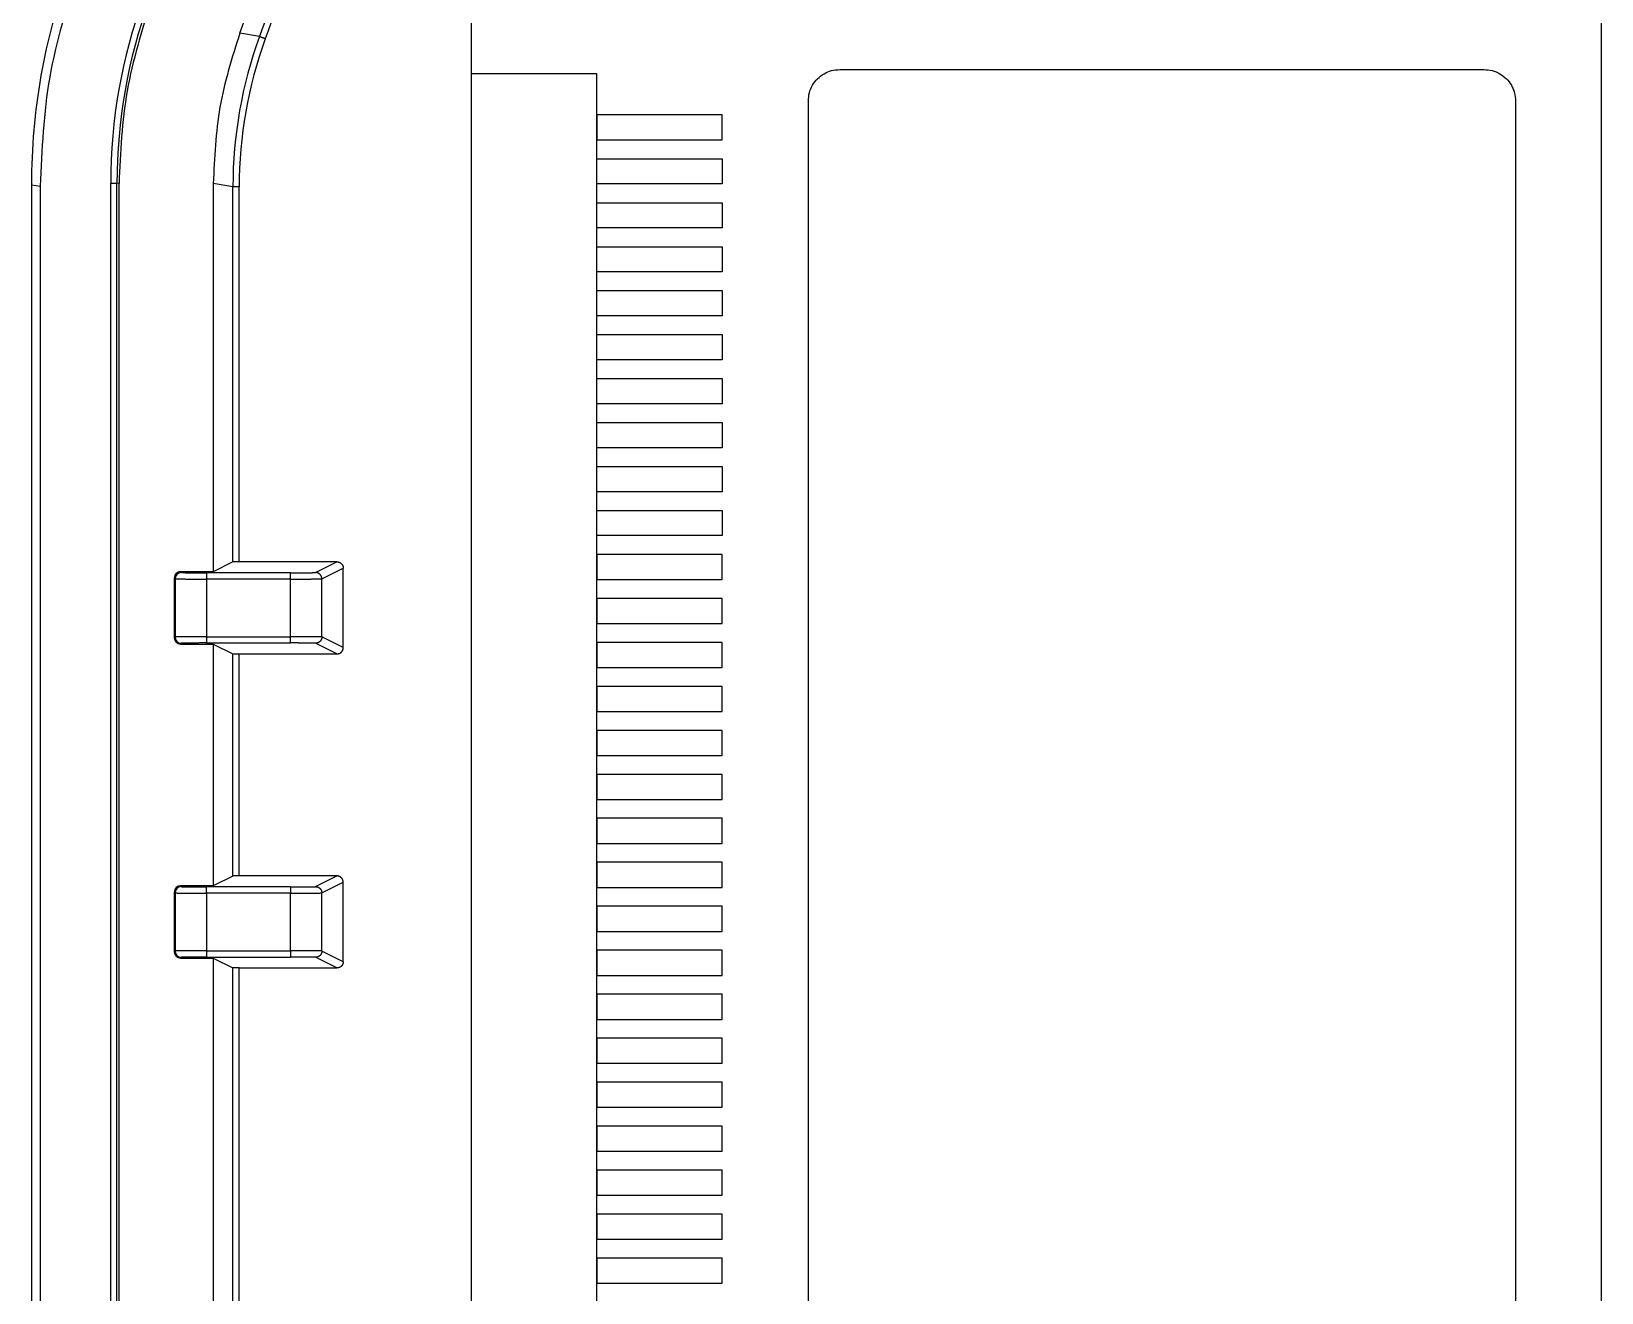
# Model space of a CAD drawing. Header units: inches. Extents: x 125 to 991, y -92 to 487.
# Drawn here: x 687.6 to 712.6, y 97.67 to 117.75 of the extents above; entities that cross this region are included whole.
import ezdxf

# ---------------------------------------------------------------- set-up
doc = ezdxf.new("R2010")
doc.units = ezdxf.units.IN

msp = doc.modelspace()

# ---------------------------------------------------------------- linework, layer by layer
at = {"color": 7, "linetype": 'Continuous'}
for p, q in [((690.9182350224066, 117.7174715603723), (696.7925083631083, 133.8569049196541)), ((694.6004210690874, 124.605515136057), (694.6004210690874, 87.53126646499692)), ((712.6004210690874, 87.53126646499686), (712.6004210690874, 124.605515136057)), ((700.4703449166657, 117.1383908005268), (710.730497221509, 117.1383908005268)), ((699.9704210690873, 95.49831464810512), (699.9704210690873, 116.6384669529486)), ((711.2304210690875, 116.6384669529486), (711.2304210690875, 95.49831464810512)), ((687.6004210690874, 115.3053895476747), (687.6004210690874, 96.8313920530793)), ((687.7400615885128, 115.2807671567997), (687.7400615885128, 96.85601444425413)), ((688.9961476636493, 96.81304612151064), (688.9961476636493, 115.3237354795435)), ((690.4961476636493, 115.3236951963637), (690.4961476636493, 109.143853444712)), ((690.8086237891532, 109.3000796086509), (690.4961476636493, 109.143853444712)), ((692.4655109386506, 109.3009370649456), (690.9086085586689, 109.3009370649456)), ((689.8749584249019, 109.0438572524055), (689.8749584249019, 108.0929243486487)), ((690.4961476636493, 109.143853444712), (689.974954617209, 109.143853444712)), ((692.5655109392303, 107.9358331134629), (692.5655109392303, 109.2009484875914)), ((689.974954617209, 107.9929281563423), (690.4961476636493, 107.9929281563423)), ((690.4961476636493, 107.9929281563423), (690.8086237891532, 107.8367019924034)), ((690.4961476636493, 107.9929281563423), (690.4961476636493, 104.143853444712)), ((690.9086085586689, 107.8358445361087), (692.4655109386506, 107.8358445361087)), ((690.8086237891532, 104.3000796086509), (690.4961476636493, 104.143853444712)), ((692.4655109386506, 104.3009370649456), (690.9086085586689, 104.3009370649456)), ((689.8749584249019, 104.0438572524055), (689.8749584249019, 103.0929243486487)), ((690.4961476636493, 104.143853444712), (689.974954617209, 104.143853444712)), ((692.5655109392303, 102.9358331134629), (692.5655109392303, 104.2009484875914)), ((689.974954617209, 102.9929281563423), (690.4961476636493, 102.9929281563423)), ((690.4961476636493, 102.9929281563423), (690.4961476636493, 96.81308640469058)), ((690.4961476636493, 102.9929281563423), (690.8086237891532, 102.8367019924034)), ((690.9086085586689, 102.8358445361086), (692.4655109386506, 102.8358445361086))]:
    msp.add_line(p, q, dxfattribs=at)
at = {"color": 124, "linetype": 'Continuous'}
for p, q in [((691.230711147967, 117.6623735886087), (690.9182350224066, 117.7174715603723)), ((687.6004210690874, 115.3053895476747), (687.7400615885128, 115.2807671567997)), ((688.862968209479, 96.80719290840102), (688.8629678074815, 115.3295886689473)), ((688.9629525770672, 96.80719293211922), (688.9629525769972, 115.3295886689473)), ((688.9961476636493, 115.3237354795435), (688.9629525769972, 115.3295886689473)), ((690.8086237891587, 115.2685972246092), (690.4961476636493, 115.3236951963637)), ((690.8086237891532, 109.3000796086509), (690.8086237891587, 115.2685972246092)), ((690.9086085586689, 109.3009370649456), (690.9086085812562, 115.2685972296606)), ((692.1250001508927, 109.1306946057338), (692.4655109386506, 109.3009370649456)), ((689.888086804249, 109.0307288730463), (689.8749584249019, 109.0438572524055)), ((689.888086804249, 109.0307288730463), (689.888086804249, 108.1060527279956)), ((689.9880829533097, 109.1307250654911), (689.974954617209, 109.143853444712)), ((691.7250610155236, 109.1272647807558), (690.3880677586387, 109.1272647807289)), ((690.388067765781, 109.0272685883903), (690.388067765781, 108.1095130126637)), ((691.7250610091089, 109.027268588411), (690.388067765781, 109.0272685883903)), ((691.7250610091089, 108.1095130126435), (691.7250610091089, 109.027268588411)), ((692.2249848566864, 109.0306984132541), (692.5655109392303, 109.2009484875914)), ((692.2249848566864, 108.1060831878202), (692.2249848566864, 109.0306984132541)), ((689.888086804249, 108.1060527279956), (689.8749584249019, 108.0929243486487)), ((689.9880829533097, 108.0060565355631), (689.974954617209, 107.9929281563423)), ((690.388067765781, 108.1095130126637), (691.7250610091089, 108.1095130126435)), ((690.3880677586387, 108.0095168203254), (691.7250610155236, 108.0095168202984)), ((692.4655109386506, 107.8358445361087), (692.1250001508927, 108.0060869953205)), ((692.5655109392303, 107.9358331134629), (692.2249848566864, 108.1060831878202)), ((690.8086237891532, 104.3000796086509), (690.8086237891532, 107.8367019924034)), ((690.9086085586689, 104.3009370649456), (690.9086085586689, 107.8358445361087)), ((692.1250001508927, 104.1306946057338), (692.4655109386506, 104.3009370649456)), ((689.888086804249, 104.0307288730463), (689.8749584249019, 104.0438572524055)), ((689.888086804249, 104.0307288730463), (689.888086804249, 103.1060527279956)), ((689.9880829965552, 104.130725065365), (689.974954617209, 104.143853444712)), ((691.7250610155236, 104.1272647807559), (690.3880677586387, 104.1272647807289)), ((691.7250610091089, 104.027268588411), (690.388067765781, 104.0272685883902)), ((690.388067765781, 104.0272685883902), (690.388067765781, 103.1095130129833)), ((691.7250610091089, 103.1095130126436), (691.7250610091089, 104.027268588411)), ((692.2249848566864, 104.0306984132541), (692.5655109392303, 104.2009484875914)), ((692.2249848566864, 103.1060831878203), (692.2249848566864, 104.0306984132541)), ((689.888086804249, 103.1060527279956), (689.8749584249019, 103.0929243486487)), ((689.9880829533097, 103.0060565355631), (689.974954617209, 102.9929281563423)), ((690.388067765781, 103.1095130129833), (691.7250610091089, 103.1095130126436)), ((690.3880677586387, 103.0095168203254), (691.7250610155236, 103.0095168202984)), ((692.4655109386506, 102.8358445361086), (692.1250001508927, 103.0060869953205)), ((692.5655109392303, 102.9358331134629), (692.2249848566864, 103.1060831878203)), ((690.8086237892105, 96.86818437645422), (690.8086237891532, 102.8367019924034)), ((690.9086088150345, 96.86818439535273), (690.9086085586689, 102.8358445361086))]:
    msp.add_line(p, q, dxfattribs=at)
for points in [[(694.6004210690874, 95.06839080052694), (696.6004210690874, 95.06839080052694), (696.6004210690874, 117.0683908005269), (694.6004210690874, 117.0683908005269)], [(696.6004210690874, 116.0183908005269), (698.6004210690874, 116.0183908005269), (698.6004210690874, 116.4183908005269), (696.6004210690874, 116.4183908005269)], [(696.6004210690874, 115.7183908005269), (698.6004210690874, 115.7183908005269), (698.6004210690874, 115.3183908005269), (696.6004210690874, 115.3183908005269)], [(696.6004210690874, 115.0183908005269), (698.6004210690874, 115.0183908005269), (698.6004210690874, 114.6183908005269), (696.6004210690874, 114.6183908005269)], [(696.6004210690874, 114.3183908005269), (698.6004210690874, 114.3183908005269), (698.6004210690874, 113.9183908005269), (696.6004210690874, 113.9183908005269)], [(696.6004210690874, 113.6183908005269), (698.6004210690874, 113.6183908005269), (698.6004210690874, 113.2183908005269), (696.6004210690874, 113.2183908005269)], [(696.6004210690874, 112.9183908005269), (698.6004210690874, 112.9183908005269), (698.6004210690874, 112.5183908005269), (696.6004210690874, 112.5183908005269)], [(696.6004210690874, 112.2183908005269), (698.6004210690874, 112.2183908005269), (698.6004210690874, 111.8183908005269), (696.6004210690874, 111.8183908005269)], [(696.6004210690874, 111.5183908005269), (698.6004210690874, 111.5183908005269), (698.6004210690874, 111.1183908005269), (696.6004210690874, 111.1183908005269)], [(696.6004210690874, 110.8183908005269), (698.6004210690874, 110.8183908005269), (698.6004210690874, 110.4183908005269), (696.6004210690874, 110.4183908005269)], [(696.6004210690874, 110.1183908005269), (698.6004210690874, 110.1183908005269), (698.6004210690874, 109.7183908005269), (696.6004210690874, 109.7183908005269)], [(696.6004210690874, 109.0183908005269), (698.6004210690874, 109.0183908005269), (698.6004210690874, 109.4183908005269), (696.6004210690874, 109.4183908005269)], [(696.6004210690874, 108.3183908005269), (698.6004210690874, 108.3183908005269), (698.6004210690874, 108.7183908005269), (696.6004210690874, 108.7183908005269)], [(696.6004210690874, 107.6183908005269), (698.6004210690874, 107.6183908005269), (698.6004210690874, 108.0183908005269), (696.6004210690874, 108.0183908005269)], [(696.6004210690874, 106.9183908005269), (698.6004210690874, 106.9183908005269), (698.6004210690874, 107.3183908005269), (696.6004210690874, 107.3183908005269)], [(696.6004210690874, 106.2183908005269), (698.6004210690874, 106.2183908005269), (698.6004210690874, 106.6183908005269), (696.6004210690874, 106.6183908005269)], [(696.6004210690874, 105.5183908005269), (698.6004210690874, 105.5183908005269), (698.6004210690874, 105.9183908005269), (696.6004210690874, 105.9183908005269)], [(696.6004210690874, 104.8183908005269), (698.6004210690874, 104.8183908005269), (698.6004210690874, 105.2183908005269), (696.6004210690874, 105.2183908005269)], [(696.6004210690874, 104.1183908005269), (698.6004210690874, 104.1183908005269), (698.6004210690874, 104.5183908005269), (696.6004210690874, 104.5183908005269)], [(696.6004210690874, 103.4183908005269), (698.6004210690874, 103.4183908005269), (698.6004210690874, 103.8183908005269), (696.6004210690874, 103.8183908005269)], [(696.6004210690874, 102.7183908005269), (698.6004210690874, 102.7183908005269), (698.6004210690874, 103.1183908005269), (696.6004210690874, 103.1183908005269)], [(696.6004210690874, 102.0183908005269), (698.6004210690874, 102.0183908005269), (698.6004210690874, 102.4183908005269), (696.6004210690874, 102.4183908005269)], [(696.6004210690874, 101.3183908005269), (698.6004210690874, 101.3183908005269), (698.6004210690874, 101.7183908005269), (696.6004210690874, 101.7183908005269)], [(696.6004210690874, 100.6183908005269), (698.6004210690874, 100.6183908005269), (698.6004210690874, 101.0183908005269), (696.6004210690874, 101.0183908005269)], [(696.6004210690874, 99.91839080052694), (698.6004210690874, 99.91839080052694), (698.6004210690874, 100.3183908005269), (696.6004210690874, 100.3183908005269)], [(696.6004210690874, 99.21839080052693), (698.6004210690874, 99.21839080052693), (698.6004210690874, 99.61839080052694), (696.6004210690874, 99.61839080052694)], [(696.6004210690874, 98.51839080052693), (698.6004210690874, 98.51839080052693), (698.6004210690874, 98.91839080052694), (696.6004210690874, 98.91839080052694)], [(696.6004210690874, 97.81839080052693), (698.6004210690874, 97.81839080052693), (698.6004210690874, 98.21839080052693), (696.6004210690874, 98.21839080052693)]]:
    msp.add_lwpolyline(points, close=True)
at = {"color": 7, "linetype": 'Continuous'}
for centre, radius, start, end in [((697.5988980206514, 115.3053895479744), 9.998476951564095, 160.0000000000043, 180.0000000017164), ((689.974954617209, 109.0438572524056), 0.09999619230643475, 90.00000000002606, 180.0000000000407), ((689.974954617209, 108.0929243486488), 0.0999961923064383, 180.0000000000163, 269.9999999999479), ((689.974954617209, 104.0438572524056), 0.09999619230644896, 90.00000000005213, 180.0000000000407), ((689.974954617209, 103.0929243486488), 0.0999961923064312, 180.0000000000163, 269.9999999999739)]:
    msp.add_arc(centre, radius, start, end, dxfattribs=at)
at = {"color": 124, "linetype": 'Continuous'}
for centre, radius, start, end in [((697.461664346398, 115.3295875474068), 8.598696538916517, 160.0000074731727, 179.9999925268279), ((697.4616275340652, 115.3295940384145), 8.498674957069865, 159.9999638005038, 180.0000361995023), ((697.8075881106627, 115.2685918543486), 6.998964321506006, 160.0000439602234, 179.9999560373143), ((697.8075623620064, 115.2685955398858), 6.898953780750947, 160.0000000286841, 179.9999859664263), ((689.9880905905341, 109.0307212792097), 0.1000037865730587, 90.00437564153039, 179.9956492168432), ((689.988090590525, 108.1060603218353), 0.100003786563781, 180.0043507848911, 269.995624363863), ((689.9880905904695, 104.030721279145), 0.1000037865083838, 90.00435082722252, 179.99564917977), ((689.988090590525, 103.1060603218352), 0.1000037865637188, 180.0043507848586, 269.995624363837)]:
    msp.add_arc(centre, radius, start, end, dxfattribs=at)
for points in [[(697.0113065016633, 133.5444287941981), (695.5661576553923, 129.5739149712397), (694.1210088091159, 125.6034011482833), (692.6758599785428, 121.6328873684456), (691.230711147967, 117.6623735886087)], [(697.1052611174321, 133.5102318906443), (695.660112438329, 129.5397181168627), (694.2149637592204, 125.5692043430831), (692.7698150805711, 121.5986905203044), (691.3246664019109, 117.6281766975294)], [(691.3246664019109, 117.6281766975294), (691.313460279511, 117.6322555771566), (691.3019516210409, 117.6364445312435), (691.2904118752988, 117.6406447576637), (691.2819233622706, 117.6437343712885), (691.2737350236496, 117.6467147062683), (691.2659827553637, 117.649536302206), (691.25880245334, 117.6521496987046), (691.25354493288, 117.6540632503461), (691.2487850004447, 117.6557956848415), (691.2445509801248, 117.6573366950403), (691.2408711960109, 117.658675973792), (691.2377739721908, 117.6598032139458), (691.2352522431077, 117.6607209882506), (691.2333093796326, 117.6614280720842), (691.2319210982771, 117.6619333062317), (691.2310631155517, 117.6622455314782), (691.230711147967, 117.6623735886087)], [(688.8629678074815, 115.3295886689473), (688.8748931804987, 115.3295886645892), (688.8871404683052, 115.3295886632565), (688.8994208099405, 115.3295886635202), (688.9084540836668, 115.3295886640014), (688.9171679088379, 115.3295886645524), (688.9254176694797, 115.3295886651505), (688.9330587496208, 115.3295886657732), (688.9386536521527, 115.329588666274), (688.9437190304927, 115.3295886667613), (688.9482247438257, 115.3295886672234), (688.9521406513306, 115.329588667649), (688.9554366121922, 115.3295886680263), (688.9581201459935, 115.3295886683474), (688.9601876665686, 115.3295886686038), (688.961665016722, 115.3295886687917), (688.9625780392628, 115.3295886689074), (688.9629525769972, 115.3295886689473)], [(690.9086085812562, 115.2685972296606), (690.8966832317267, 115.2685972295744), (690.884435948796, 115.2685972293255), (690.8721556023613, 115.2685972289285), (690.8631223234881, 115.2685972285453), (690.8544084929292, 115.2685972281067), (690.8461587268105, 115.2685972276306), (690.8385176412578, 115.2685972271349), (690.8329227345532, 115.2685972267362), (690.8278573522696, 115.2685972263484), (690.8233516352896, 115.2685972259805), (690.8194357244977, 115.2685972256418), (690.8161397607776, 115.2685972253414), (690.8134562245771, 115.2685972250858), (690.8113887021102, 115.2685972248818), (690.8099113505825, 115.2685972247323), (690.8089983271968, 115.2685972246404), (690.8086237891587, 115.2685972246092)], [(689.888086804249, 109.0307288730463), (689.8882859971275, 109.0306551281669), (689.8887951787613, 109.0305696499336), (689.8897352982651, 109.0304732372527), (689.8912273047583, 109.0303666890301), (689.8933921473565, 109.0302508041722), (689.8963507751762, 109.0301263815848), (689.9002241373339, 109.0299942201741), (689.905133182948, 109.0298551188464), (689.9111988611342, 109.0297098765075), (689.9185421210098, 109.0295592920637), (689.9272839116913, 109.0294041644211), (689.9317819148803, 109.0293318682385), (689.9371665205529, 109.0292507244706), (689.9435024332827, 109.0291616845925), (689.9508543576433, 109.0290657000796), (689.9592869982082, 109.0289637224071), (689.9688650595501, 109.0288567030502), (689.9796532462426, 109.0287455934845), (689.9917162628601, 109.0286313451849), (690.0051188139753, 109.0285149096269), (690.0199256041608, 109.0283972382857), (690.036201337992, 109.0282792826366), (690.0545915522391, 109.0281583696399), (690.072922717761, 109.0280492462402), (690.0910305734626, 109.0279513350344), (690.1087508582507, 109.0278640586187), (690.1259193110329, 109.0277868395897), (690.1423716707143, 109.0277191005438), (690.1579436762033, 109.0276602640777), (690.172471066405, 109.0276097527876), (690.185789580227, 109.0275669892703), (690.1977349565761, 109.027531396122), (690.2344209275327, 109.0274374878395), (690.2719716581034, 109.0273639897108), (690.3102126841161, 109.0273111649502), (690.3489695413994, 109.027279276772), (690.388067765781, 109.0272685883903)], [(689.9880829533097, 109.1307250654911), (689.9896741543237, 109.1304427292991), (689.993480874263, 109.1301830281286), (689.9989320001716, 109.1299474511322), (690.0054564190925, 109.1297374874628), (690.0124830180696, 109.1295546262728), (690.0194406841476, 109.129400356715), (690.0327436506725, 109.1291524230326), (690.0481904605733, 109.1289149356321), (690.0656991811313, 109.1286889268957), (690.0851878796223, 109.1284754292059), (690.1065746233273, 109.128275474945), (690.1356762960734, 109.1280474044508), (690.1670746448547, 109.1278459054445), (690.200529700008, 109.1276722195793), (690.235801491872, 109.1275275885088), (690.2627365863448, 109.1274405475324), (690.2884251857988, 109.1273748157632), (690.312578633115, 109.1273275070785), (690.334908271175, 109.1272957353554), (690.3551254428614, 109.1272766144713), (690.3729414910551, 109.1272672583034), (690.3880677586387, 109.1272647807289)], [(690.3880677586387, 109.1272647807289), (690.3880677586615, 109.1270938261822), (690.3880677587279, 109.1266500436557), (690.3880677588379, 109.1259235984445), (690.3880677589889, 109.1249046558436), (690.388067759179, 109.1235833811479), (690.3880677594082, 109.1219499396525), (690.3880677596728, 109.1199944966522), (690.3880677599702, 109.1177261271679), (690.3880677602967, 109.1151324803147), (690.3880677606487, 109.1122245555055), (690.3880677610207, 109.109013352153), (690.3880677614081, 109.1055098696701), (690.3880677618065, 109.1017251074698), (690.3880677622103, 109.0976700649647), (690.3880677626796, 109.0926388619247), (690.3880677631398, 109.0873106643646), (690.3880677635846, 109.0817290773028), (690.3880677640057, 109.0759377057577), (690.3880677643958, 109.0699801547481), (690.3880677647469, 109.0639000292922), (690.3880677651862, 109.0546516040624), (690.3880677655109, 109.0453810576712), (690.3880677657119, 109.036212136865), (690.388067765781, 109.0272685883903)], [(691.7250610155236, 109.1272647807558), (691.8022900050184, 109.1273304598836), (691.876523594987, 109.127524710183), (691.9123714447007, 109.1276711591387), (691.9431092624748, 109.1278290334636), (691.9688021998466, 109.1279876924698), (691.9895154083545, 109.1281364954694), (692.0053140395369, 109.1282648017746), (692.0282358482875, 109.1284784095242), (692.0473994473398, 109.1286885687076), (692.06311446102, 109.1288895102749), (692.0756905136534, 109.1290754651768), (692.0854372295682, 109.1292406643637), (692.0926642330899, 109.1293793387861), (692.1011369846358, 109.1295663923768), (692.1095851823777, 109.12979393752), (692.117030596127, 109.1300594825628), (692.1224949956952, 109.1303605358518), (692.1250001508927, 109.1306946057338)], [(691.7250610091089, 109.027268588411), (691.7250610091708, 109.0362121370097), (691.7250610093508, 109.0453810579145), (691.7250610096428, 109.0546516043789), (691.7250610100375, 109.0639000296566), (691.7250610103531, 109.069980155131), (691.7250610107033, 109.0759377061489), (691.7250610110816, 109.0817290776927), (691.7250610114809, 109.0873106647448), (691.7250610118947, 109.0926388622879), (691.7250610123158, 109.0976700653041), (691.7250610126787, 109.1017251077848), (691.7250610130361, 109.1055098699579), (691.7250610133844, 109.1090133524115), (691.7250610137182, 109.1122245557334), (691.7250610140347, 109.1151324805118), (691.7250610143276, 109.1177261273345), (691.725061014595, 109.1199944967898), (691.7250610148333, 109.1219499397629), (691.7250610150388, 109.1235833812342), (691.7250610152098, 109.1249046559091), (691.7250610153453, 109.1259235984932), (691.7250610154435, 109.126650043692), (691.7250610155036, 109.1270938262111), (691.7250610155236, 109.1272647807558)], [(691.7250610091089, 109.027268588411), (691.739429036, 109.0272700160727), (691.7558531532079, 109.0272751893724), (691.7741666548402, 109.0272854444703), (691.7942028350074, 109.0273021175267), (691.8157949878189, 109.0273265447019), (691.8387764073843, 109.0273600621562), (691.8629803878132, 109.0274040060497), (691.888240223215, 109.0274597125428), (691.9143892076993, 109.0275285177959), (691.9295169155296, 109.027573755314), (691.9467016658457, 109.0276302685406), (691.9656286235934, 109.0276991730416), (691.9859829537165, 109.0277815843829), (692.0074498211609, 109.0278786181302), (692.0297143908713, 109.0279913898493), (692.0524618277934, 109.0281210151061), (692.0753772968721, 109.0282686094663), (692.0950198191797, 109.0284111123621), (692.112517128937, 109.0285529372727), (692.1279839010879, 109.0286923748938), (692.1415348105731, 109.028827715921), (692.1532845323347, 109.0289572510497), (692.1633477413154, 109.0290792709756), (692.1718391124571, 109.0291920663942), (692.1788733207015, 109.029293928001), (692.1845650409925, 109.0293831464916), (692.1951476830193, 109.0295700455433), (692.2037077793941, 109.0297500972056), (692.2104594691766, 109.0299218691131), (692.2156168914246, 109.0300839289007), (692.2193941851958, 109.030234844203), (692.222005489549, 109.0303731826548), (692.2236649435438, 109.0304975118908), (692.2245866862361, 109.0306063995456), (692.2249848566864, 109.0306984132541)], [(692.2249848566864, 109.0306984132541), (692.2245786379465, 109.0396828775013), (692.2233131541127, 109.048892533775), (692.2223364486174, 109.0535461602495), (692.2211218119648, 109.0582108842655), (692.2196641438534, 109.0628693371572), (692.2179603866537, 109.0675033727073), (692.2160087905079, 109.0720940832854), (692.2138099728447, 109.0766222543199), (692.2113660105281, 109.0810682684503), (692.2086815323476, 109.085412771453), (692.2057626671951, 109.0896364246788), (692.2026181023905, 109.0937207710815), (692.1992579363316, 109.097647806176), (692.1956946378625, 109.1014010086888), (692.1919418672353, 109.1049647174207), (692.188015283876, 109.1083252704808), (692.1839314070905, 109.1114701976123), (692.1797082393252, 109.114389399193), (692.1753642354417, 109.1170741869174), (692.1709187318959, 109.1195184311337), (692.1663910806385, 109.1217175025225), (692.1618008967873, 109.1236693239426), (692.1571673926749, 109.125373277887), (692.152509473792, 109.1268311143763), (692.1478452842259, 109.1280458913902), (692.1431921906708, 109.1290227097886), (692.1339835882093, 109.130288340013), (692.1250001508927, 109.1306946057338)], [(690.388067765781, 108.1095130126637), (690.3764421146236, 108.1095120798541), (690.3634021219298, 108.1095087861021), (690.3490407461097, 108.1095023878016), (690.3334509455783, 108.1094921413466), (690.3167256787476, 108.1094773031311), (690.2989579040297, 108.1094571295491), (690.2802405798377, 108.1094308769948), (690.2606666645836, 108.1093978018619), (690.2403291166804, 108.1093571605445), (690.2193208945403, 108.1093082094366), (690.1977349565761, 108.1092502049323), (690.1681042920693, 108.1091570738741), (690.1394384789512, 108.1090508456085), (690.1118263971023, 108.1089318880328), (690.0853569264057, 108.1088005690442), (690.0601189467409, 108.1086572565401), (690.0362013379911, 108.1085023184176), (690.0258910223477, 108.1084289017295), (690.0145545281978, 108.1083429184397), (690.0024396869787, 108.1082442288586), (689.9897943301287, 108.1081326932965), (689.9768662890831, 108.1080081720638), (689.9639033952801, 108.1078705254707), (689.9511534801552, 108.1077196138277), (689.9388643751474, 108.1075552974451), (689.9272839116913, 108.1073774366331), (689.9185421201967, 108.107222308975), (689.9111988598127, 108.1070717245176), (689.9051331813755, 108.1069264821672), (689.9002241357205, 108.1067873808303), (689.8963507736846, 108.1066552194135), (689.8933921461023, 108.1065307968232), (689.8912273038097, 108.1064149119658), (689.8897352976421, 108.1063083637479), (689.8887951784357, 108.106211951076), (689.8882859970265, 108.1061264728563), (689.888086804249, 108.1060527279956)], [(690.3880677586387, 108.0095168203254), (690.3729414913198, 108.009514342751), (690.3551254432807, 108.0095049865833), (690.3349082716525, 108.0094858656994), (690.312578633567, 108.0094540939766), (690.2884251861544, 108.0094067852918), (690.2627365865458, 108.0093410535224), (690.235801491872, 108.0092540125454), (690.2095168251901, 108.0091497574214), (690.1858827450226, 108.0090380621377), (690.1648736365535, 108.0089228736313), (690.146463884965, 108.0088081388386), (690.1306278754421, 108.0086978046963), (690.1173399931679, 108.008595818141), (690.1065746233273, 108.0085061261093), (690.0911273530285, 108.0083649365571), (690.073534000536, 108.0081826681908), (690.0549508892748, 108.0079585064236), (690.0365343426704, 108.0076916366687), (690.0194406841476, 108.0073812443393), (690.012483018065, 108.0072269747815), (690.0054564190862, 108.0070441135914), (689.9989320001662, 108.0068341499219), (689.9934808742603, 108.0065985729256), (689.9896741543228, 108.0063388717551), (689.9880829533097, 108.0060565355631)], [(690.388067765781, 108.1095130126637), (690.3880677657119, 108.1005694641889), (690.3880677655109, 108.0914005433827), (690.3880677651862, 108.0821299969916), (690.3880677647469, 108.0728815717619), (690.3880677643958, 108.0668014463059), (690.3880677640057, 108.0608438952963), (690.3880677635846, 108.0550525237513), (690.3880677631398, 108.0494709366894), (690.3880677626796, 108.0441427391294), (690.3880677622103, 108.0391115360894), (690.3880677618065, 108.0350564935844), (690.3880677614081, 108.0312717313841), (690.3880677610207, 108.0277682489012), (690.3880677606487, 108.0245570455488), (690.3880677602976, 108.0216491207395), (690.3880677599702, 108.0190554738863), (690.3880677596728, 108.0167871044021), (690.3880677594082, 108.0148316614018), (690.388067759179, 108.0131982199064), (690.3880677589889, 108.0118769452108), (690.3880677588379, 108.0108580026099), (690.3880677587288, 108.0101315573987), (690.3880677586615, 108.0096877748722), (690.3880677586387, 108.0095168203254)], [(691.7250610155236, 108.0095168202984), (691.7250610155036, 108.0096877748432), (691.7250610154435, 108.0101315573623), (691.7250610153453, 108.0108580025611), (691.7250610152098, 108.0118769451452), (691.7250610150388, 108.0131982198201), (691.7250610148333, 108.0148316612914), (691.725061014595, 108.0167871042645), (691.7250610143276, 108.0190554737198), (691.7250610140347, 108.0216491205426), (691.7250610137182, 108.024557045321), (691.7250610133844, 108.0277682486429), (691.7250610130361, 108.0312717310965), (691.7250610126787, 108.0350564932696), (691.7250610123158, 108.0391115357503), (691.7250610118947, 108.0441427387667), (691.7250610114809, 108.0494709363097), (691.7250610110816, 108.0550525233618), (691.7250610107033, 108.0608438949057), (691.7250610103531, 108.0668014459236), (691.7250610100375, 108.0728815713981), (691.7250610096428, 108.0821299966757), (691.7250610093508, 108.0914005431401), (691.7250610091708, 108.1005694640449), (691.7250610091089, 108.1095130126435)], [(692.2249848566864, 108.1060831878202), (692.2217866443882, 108.1064211040137), (692.213936512888, 108.1067545129453), (692.2015055993636, 108.1070810759998), (692.1845650409925, 108.1073984545627), (692.1770055504815, 108.1075155610058), (692.1671726838306, 108.1076527599843), (692.1548227149935, 108.1078064186036), (692.1397119179239, 108.1079729039684), (692.1215965665781, 108.1081485831841), (692.1002329349087, 108.1083298233556), (692.0753772968712, 108.108512991588), (692.0593448999664, 108.1086182021496), (692.0390557581798, 108.1087388784553), (692.0144627447864, 108.108868862612), (691.9855187330597, 108.1090019967268), (691.9521765962729, 108.1091321229067), (691.9143892076993, 108.1092530832584), (691.853069263447, 108.1093966755964), (691.7896952561134, 108.1094837247886), (691.7250610091089, 108.1095130126435)], [(692.1250001508927, 108.0060869953205), (692.1246813470154, 108.0061790596047), (692.1239434335569, 108.0062879817081), (692.1226152350639, 108.0064123307606), (692.1205255760854, 108.0065506758917), (692.1175032811691, 108.0067015862313), (692.113377174863, 108.006863630909), (692.1079760817158, 108.0070353790545), (692.1011288262755, 108.0072153997977), (692.0926642330899, 108.0074022622681), (692.0805578974926, 108.0076262814104), (692.067636840495, 108.0078281823376), (692.0543154422396, 108.0080082760651), (692.0410080828717, 108.0081668736079), (692.0281291425356, 108.0083042859812), (692.0160930013756, 108.0084208242001), (692.005314039536, 108.0085167992797), (691.9960123228459, 108.0085940172418), (691.984800393034, 108.0086808004201), (691.9716623439629, 108.0087745509903), (691.9565822694988, 108.0088726711282), (691.9395442635043, 108.0089725630095), (691.9205324198449, 108.00907162881), (691.899530832384, 108.0091672707053), (691.876523594987, 108.0092568908713), (691.8556033869938, 108.009325699201), (691.8353946616955, 108.0093814073327), (691.8160308228455, 108.0094253517138), (691.7976452742016, 108.0094588687919), (691.780371419519, 108.0094832950143), (691.7643426625548, 108.0094999668287), (691.7496924070631, 108.0095102206825), (691.736554056801, 108.0095153930233), (691.7250610155236, 108.0095168202984)], [(692.2249848566864, 108.1060831878202), (692.2245786379465, 108.0970987235721), (692.2233131541127, 108.0878890672971), (692.2223364486165, 108.0832354408165), (692.2211218119658, 108.0785707168052), (692.2196641438543, 108.0739122639128), (692.2179603866546, 108.0692782283619), (692.2160087905088, 108.064687517783), (692.2138099728456, 108.0601593467476), (692.2113660105272, 108.0557133326124), (692.2086815323485, 108.0513688296128), (692.205762667197, 108.0471451763862), (692.2026181023923, 108.0430608299826), (692.1992579363343, 108.039133794888), (692.1956946378643, 108.0353805923735), (692.1919418672371, 108.03181688364), (692.1880152838787, 108.0284563305798), (692.183931407096, 108.0253114034493), (692.179708239328, 108.022392201866), (692.1753642354436, 108.0197074141409), (692.1709187318977, 108.017263169924), (692.1663910806358, 108.0150640985322), (692.1618008967891, 108.0131122771138), (692.1571673926767, 108.011408323169), (692.1525094737938, 108.0099504866792), (692.1478452842332, 108.0087357096663), (692.1431921906726, 108.0077588912662), (692.1339835882102, 108.0064932610414), (692.1250001508927, 108.0060869953205)], [(689.888086804249, 104.0307288730463), (689.8900747774726, 104.0304466177182), (689.8948309233958, 104.0301869716369), (689.9016425758984, 104.0299514190344), (689.909797068861, 104.029741444143), (689.9185817361652, 104.0295585311945), (689.9272839116913, 104.0294041644211), (689.944935836955, 104.0291424610944), (689.9639033953429, 104.0289110755828), (689.983350155748, 104.0287095364339), (690.0024396870615, 104.0285373721949), (690.0203355581791, 104.0283941114134), (690.036201337992, 104.0282792826366), (690.0624645744176, 104.0281101925121), (690.0884636346402, 104.0279646577725), (690.1137196233415, 104.0278409950256), (690.1377536452039, 104.0277375208793), (690.1600868049084, 104.0276525519413), (690.1802402071382, 104.0275844048196), (690.1977349565761, 104.027531396122), (690.2152626403315, 104.0274836708159), (690.2363101663798, 104.0274332285722), (690.2606981728579, 104.0273837358228), (690.2882472979002, 104.0273388589985), (690.3187781796444, 104.0273022645307), (690.3521114562266, 104.0272776188509), (690.388067765781, 104.0272685883902)], [(689.9880829965552, 104.130725065365), (689.9882425540657, 104.1306512616108), (689.9886503702976, 104.1305657397363), (689.9894031017677, 104.1304692974946), (689.9905974049927, 104.1303627326388), (689.9923299364903, 104.130246842922), (689.9946973527778, 104.1301224260974), (689.9977963103704, 104.129990279918), (690.0017234657873, 104.1298512021369), (690.0065754755444, 104.1297059905074), (690.0124489961593, 104.1295554427824), (690.0194406841476, 104.129400356715), (690.0299070875519, 104.1292012174554), (690.041059627428, 104.1290191985257), (690.0526159982521, 104.1288541010521), (690.0642938945032, 104.1287057261608), (690.0758110106583, 104.1285738749781), (690.0868850411955, 104.1284583486305), (690.0972336805919, 104.1283589482441), (690.1065746233273, 104.128275474945), (690.1257087018369, 104.1281205368781), (690.145899076336, 104.1279772244124), (690.1670746447073, 104.1278459054453), (690.1891643048332, 104.1277269478741), (690.2120969545942, 104.1276207195962), (690.235801491872, 104.1275275885089), (690.253071048048, 104.1274695814814), (690.2698783322314, 104.1274206288061), (690.2861489572017, 104.1273799867263), (690.3018085357355, 104.1273469114855), (690.3167826806123, 104.1273206593268), (690.3309970046096, 104.1273004864937), (690.344377120505, 104.1272856492295), (690.3568486410779, 104.1272754037776), (690.368337179106, 104.1272690063813), (690.3787683473668, 104.127265713284), (690.3880677586387, 104.1272647807289)], [(690.388067765781, 104.0272685883902), (690.3880677657119, 104.0362121368649), (690.3880677655109, 104.0453810576712), (690.3880677651862, 104.0546516040624), (690.3880677647469, 104.0639000292922), (690.3880677643958, 104.0699801547481), (690.3880677640057, 104.0759377057578), (690.3880677635846, 104.0817290773028), (690.3880677631407, 104.0873106643646), (690.3880677626796, 104.0926388619248), (690.3880677622103, 104.0976700649647), (690.3880677618065, 104.1017251074697), (690.3880677614081, 104.1055098696701), (690.3880677610207, 104.1090133521529), (690.3880677606487, 104.1122245555055), (690.3880677602976, 104.1151324803147), (690.3880677599702, 104.1177261271679), (690.3880677596728, 104.1199944966522), (690.3880677594082, 104.1219499396524), (690.388067759179, 104.1235833811479), (690.3880677589889, 104.1249046558436), (690.3880677588379, 104.1259235984445), (690.3880677587279, 104.1266500436557), (690.3880677586615, 104.1270938261821), (690.3880677586387, 104.1272647807289)], [(691.7250610155236, 104.1272647807559), (691.7581871963123, 104.1272767640662), (691.7884595183134, 104.1273089025854), (691.8156536503559, 104.1273554813852), (691.8395452612642, 104.1274107855371), (691.8599100198655, 104.1274691001125), (691.876523594987, 104.127524710183), (691.9229561541981, 104.1277219215123), (691.9660732269424, 104.1279695762852), (692.0053140395369, 104.1282648017746), (692.0282358482912, 104.1284784095243), (692.0473994473443, 104.1286885687076), (692.0631144610245, 104.1288895102749), (692.075690513658, 104.1290754651768), (692.085437229571, 104.1292406643637), (692.0926642330899, 104.1293793387861), (692.1011369847085, 104.1295663923785), (692.1095851824605, 104.1297939375225), (692.1170305961834, 104.1300594825652), (692.1224949957152, 104.1303605358533), (692.1250001508927, 104.1306946057338)], [(691.7250610155236, 104.1272647807559), (691.7250610155036, 104.1270938262111), (691.7250610154435, 104.1266500436921), (691.7250610153453, 104.1259235984932), (691.7250610152098, 104.1249046559091), (691.7250610150388, 104.1235833812342), (691.7250610148333, 104.1219499397629), (691.725061014595, 104.1199944967898), (691.7250610143276, 104.1177261273345), (691.7250610140347, 104.1151324805118), (691.7250610137182, 104.1122245557334), (691.7250610133844, 104.1090133524115), (691.7250610130361, 104.1055098699579), (691.7250610126787, 104.1017251077849), (691.7250610123158, 104.0976700653041), (691.7250610118947, 104.0926388622879), (691.7250610114809, 104.0873106647448), (691.7250610110816, 104.0817290776927), (691.7250610107033, 104.0759377061489), (691.7250610103531, 104.069980155131), (691.7250610100375, 104.0639000296566), (691.7250610096428, 104.0546516043789), (691.7250610093508, 104.0453810579145), (691.7250610091708, 104.0362121370097), (691.7250610091089, 104.027268588411)], [(691.7250610091089, 104.027268588411), (691.7439191266242, 104.0272710535178), (691.7660973513805, 104.0272803414665), (691.7912413726328, 104.0272992920844), (691.8189968796362, 104.0273307451989), (691.8490095616446, 104.0273775406374), (691.880925107914, 104.0274425182273), (691.9143892076993, 104.0275285177959), (691.9582808770476, 104.0276715849687), (691.9999399337105, 104.0278434305927), (692.0390706496612, 104.0280428427358), (692.0753772968721, 104.0282686094663), (692.1002329348087, 104.0284517776979), (692.1215965664153, 104.0286330178687), (692.1397119177348, 104.0288086970839), (692.1548227148107, 104.0289751824487), (692.1671726836842, 104.0291288410681), (692.1770055503969, 104.0292660400473), (692.1845650409925, 104.0293831464916), (692.2015055927361, 104.0297005249091), (692.213936506809, 104.0300270879118), (692.2217866418971, 104.030360496895), (692.2249848566864, 104.0306984132541)], [(692.1250001508927, 104.1306946057338), (692.1339835882093, 104.130288340013), (692.1431921906708, 104.1290227097886), (692.1478452842314, 104.1280458913889), (692.152509473791, 104.1268311143763), (692.1571673926803, 104.125373277885), (692.1618008967873, 104.1236693239426), (692.166391080633, 104.1217175025248), (692.1709187318959, 104.1195184311337), (692.1753642354454, 104.117074186915), (692.1797082393252, 104.114389399193), (692.1839314070905, 104.1114701976124), (692.188015283876, 104.1083252704808), (692.1919418672344, 104.1049647174215), (692.1956946378625, 104.1014010086888), (692.1992579363316, 104.097647806176), (692.2026181023905, 104.0937207710815), (692.2057626671951, 104.0896364246788), (692.2086815323476, 104.085412771453), (692.2113660105281, 104.0810682684503), (692.2138099728447, 104.0766222543199), (692.2160087905079, 104.0720940832854), (692.2179603866537, 104.0675033727073), (692.2196641438534, 104.0628693371572), (692.2211218119648, 104.0582108842655), (692.2223364486174, 104.0535461602495), (692.2233131541127, 104.0488925337751), (692.2245786379465, 104.0396828775013), (692.2249848566864, 104.0306984132541)], [(690.388067765781, 103.1095130129833), (690.3648924229567, 103.1095092657928), (690.3427528871746, 103.10949865519), (690.3216953800986, 103.1094821260155), (690.3017661233928, 103.1094606231101), (690.283011338721, 103.1094350913146), (690.2654772477465, 103.1094064754698), (690.249210072134, 103.1093757204164), (690.2342560335476, 103.1093437709952), (690.2206613536493, 103.1093115720469), (690.2084722541042, 103.1092800684123), (690.1977349565761, 103.1092502049323), (690.1764416077133, 103.1091849289986), (690.1564947061163, 103.109116058884), (690.1378860009929, 103.1090446117321), (690.1206072415519, 103.1089716046868), (690.104650176999, 103.1088980548916), (690.090006556544, 103.1088249794902), (690.0766681293928, 103.1087533956262), (690.064626644755, 103.1086843204432), (690.0538738518364, 103.108618771085), (690.0444014998459, 103.1085577646953), (690.036201337992, 103.1085023184176), (690.0168684277435, 103.1083609212028), (689.9987310714271, 103.1082124635759), (689.9818265922688, 103.1080573217475), (689.9661923134911, 103.1078958719285), (689.9518655583199, 103.1077284903292), (689.9388836499786, 103.1075555531606), (689.9272839116913, 103.1073774366331), (689.9185421201257, 103.1072223089737), (689.9111988596981, 103.107071724515), (689.9051331812391, 103.1069264821636), (689.9002241355813, 103.106787380826), (689.8963507735555, 103.1066552194087), (689.8933921459932, 103.1065307968181), (689.891227303727, 103.1064149119609), (689.8897352975875, 103.1063083637436), (689.8887951784075, 103.1062119510726), (689.8882859970174, 103.1061264728544), (689.888086804249, 103.1060527279956)], [(690.3880677586387, 103.0095168203254), (690.3593045520886, 103.0095077910684), (690.3326392916299, 103.0094831481762), (690.3082153861526, 103.0094465568877), (690.2861762445484, 103.0094016824415), (690.2666652757055, 103.0093521900766), (690.2498258885164, 103.0093017450316), (690.235801491872, 103.0092540125454), (690.2005296998061, 103.009109381474), (690.1670746446027, 103.0089356956084), (690.1356762958978, 103.0087341966022), (690.1065746233273, 103.0085061261093), (690.0866445673048, 103.0083208331003), (690.0695434090669, 103.0081375848524), (690.0550702800285, 103.0079600736316), (690.0430243116027, 103.0077919917039), (690.0332046352053, 103.0076370313352), (690.0254103822483, 103.0074988847917), (690.0194406841476, 103.0073812443393), (690.0124830181505, 103.0072269747835), (690.0054564191962, 103.0070441135945), (689.9989320002599, 103.0068341499253), (689.9934808743167, 103.0065985729284), (689.989674154341, 103.0063388717568), (689.9880829533097, 103.0060565355631)], [(690.388067765781, 103.1095130129833), (690.3880677657119, 103.1005694643238), (690.3880677655109, 103.0914005434227), (690.3880677651862, 103.0821299969966), (690.3880677647469, 103.0728815717618), (690.3880677643958, 103.0668014463059), (690.3880677640057, 103.0608438952963), (690.3880677635846, 103.0550525237513), (690.3880677631398, 103.0494709366895), (690.3880677626796, 103.0441427391294), (690.3880677622103, 103.0391115360894), (690.3880677618065, 103.0350564935844), (690.3880677614081, 103.0312717313841), (690.3880677610207, 103.0277682489012), (690.3880677606487, 103.0245570455488), (690.3880677602976, 103.0216491207395), (690.3880677599702, 103.0190554738863), (690.3880677596728, 103.016787104402), (690.3880677594082, 103.0148316614018), (690.388067759179, 103.0131982199064), (690.3880677589889, 103.0118769452107), (690.3880677588379, 103.0108580026098), (690.3880677587288, 103.0101315573986), (690.3880677586615, 103.0096877748722), (690.3880677586387, 103.0095168203254)], [(691.7250610091089, 103.1095130126436), (691.7250610091708, 103.100569464045), (691.7250610093508, 103.0914005431401), (691.7250610096428, 103.0821299966757), (691.7250610100375, 103.072881571398), (691.7250610103531, 103.0668014459236), (691.7250610107033, 103.0608438949057), (691.7250610110816, 103.0550525233618), (691.7250610114809, 103.0494709363097), (691.7250610118947, 103.0441427387666), (691.7250610123158, 103.0391115357503), (691.7250610126787, 103.0350564932696), (691.7250610130361, 103.0312717310965), (691.7250610133844, 103.0277682486429), (691.7250610137182, 103.024557045321), (691.7250610140347, 103.0216491205426), (691.7250610143276, 103.0190554737198), (691.725061014595, 103.0167871042645), (691.7250610148333, 103.0148316612914), (691.7250610150388, 103.0131982198201), (691.7250610152098, 103.0118769451452), (691.7250610153453, 103.0108580025611), (691.7250610154435, 103.0101315573623), (691.7250610155036, 103.0096877748433), (691.7250610155236, 103.0095168202984)], [(692.2249848566864, 103.1060831878203), (692.2217866443646, 103.1064211040153), (692.213936512828, 103.1067545129472), (692.2015055992981, 103.1070810760012), (692.1845650409925, 103.1073984545627), (692.1632001911996, 103.1077041264006), (692.1377484295647, 103.1079930897184), (692.1084080376133, 103.1082633697147), (692.0753772968712, 103.108512991588), (692.0593448996735, 103.1086182021514), (692.0390557577196, 103.1087388784579), (692.0144627442771, 103.1088688626146), (691.9855187326141, 103.1090019967288), (691.9521765959992, 103.1091321229077), (691.9143892076993, 103.1092530832584), (691.8809251103714, 103.1093390828214), (691.849009565992, 103.1094040604091), (691.8189968851559, 103.109450855848), (691.7912413784563, 103.1094823089645), (691.7660973564855, 103.1095012595849), (691.7439191298383, 103.1095105475358), (691.7250610091089, 103.1095130126436)], [(692.1250001508927, 103.0060869953205), (692.1224428545686, 103.0064248140625), (692.1161645087188, 103.0067581947233), (692.1062200045055, 103.0070847924196), (692.0926642330899, 103.0074022622681), (692.0755723813802, 103.007707933662), (692.0552109822049, 103.0079968969155), (692.031738660083, 103.0082671770983), (692.005314039536, 103.0085167992797), (691.9808883486005, 103.0087095432465), (691.956850887542, 103.0088710033358), (691.9337986690064, 103.0090038238453), (691.9123287056384, 103.0091106490726), (691.893038010084, 103.0091941233153), (691.876523594987, 103.0092568908713), (691.8274731214335, 103.0094004705503), (691.7767740666088, 103.009487526105), (691.7250610155236, 103.0095168202984)], [(692.2249848566864, 103.1060831878203), (692.2245786379465, 103.0970987235721), (692.2233131541127, 103.0878890672971), (692.2223364486165, 103.0832354408165), (692.2211218119658, 103.0785707168052), (692.2196641438561, 103.0739122639184), (692.2179603866546, 103.0692782283619), (692.216008790507, 103.0646875177778), (692.2138099728456, 103.0601593467476), (692.2113660105272, 103.0557133326124), (692.2086815323485, 103.0513688296128), (692.2057626671951, 103.0471451763837), (692.2026181023923, 103.0430608299826), (692.1992579363334, 103.0391337948872), (692.1956946378643, 103.0353805923735), (692.1919418672371, 103.0318168836399), (692.1880152838787, 103.0284563305797), (692.1839314070951, 103.0253114034492), (692.179708239328, 103.022392201866), (692.1753642354436, 103.019707414141), (692.1709187318977, 103.017263169924), (692.1663910806403, 103.0150640985345), (692.1618008967891, 103.0131122771138), (692.1571673926767, 103.0114083231689), (692.1525094737938, 103.0099504866792), (692.1478452842277, 103.0087357096649), (692.1431921906726, 103.0077588912662), (692.1339835882102, 103.0064932610414), (692.1250001508927, 103.0060869953205)]]:
    msp.add_spline(points, degree=3, dxfattribs=at)
at = {"color": 7, "linetype": 'Continuous'}
for points in [[(688.3430435295943, 118.700447676812), (687.8919607932023, 117.0169844812173), (687.7400615885128, 115.2807671567997)], [(689.5086823135682, 118.230463921554), (689.1252619876352, 116.7995202052984), (688.9961476636493, 115.3237354795435)], [(690.9182350224066, 117.7174715603723), (690.6024771069317, 116.539047323456), (690.4961476636493, 115.3236951963637)], [(699.9704210690873, 116.6384669529486), (699.9874543100243, 116.7678664384101), (700.0373931873967, 116.8884406533016), (700.1168362327028, 116.9919756369113), (700.2203712163121, 117.0714186822172), (700.3409454312043, 117.1213575595901), (700.4703449166657, 117.1383908005268)], [(710.730497221509, 117.1383908005268), (710.8598967069704, 117.1213575595901), (710.9804709218618, 117.0714186822172), (711.0840059054719, 116.9919756369113), (711.1634489507771, 116.8884406533016), (711.2133878281504, 116.7678664384101), (711.2304210690875, 116.6384669529486)], [(690.9086085586689, 109.3009370649456), (690.8997060118693, 109.30093354376), (690.8905817576072, 109.3009226711133), (690.8813576605928, 109.3009039833701), (690.8721555855357, 109.3008770168954), (690.8661050450603, 109.3008542524903), (690.8601750612927, 109.300827714144), (690.8544084811813, 109.3007975519095), (690.8488481516708, 109.3007639158393), (690.843536919708, 109.3007269559865), (690.8385176322392, 109.3006868224037), (690.8338192402073, 109.3006435962893), (690.8294851024068, 109.3005977899838), (690.825532652075, 109.3005497969694), (690.8219793224528, 109.3005000107283), (690.8188425467772, 109.3004488247424), (690.8161397582892, 109.3003966324939), (690.8138624396154, 109.300343505057), (690.8120107354646, 109.3002900500588), (690.8105760998271, 109.3002366397756), (690.809545336687, 109.3001835198546), (690.8089015698545, 109.3001310802293), (690.8086237891532, 109.3000796086509)], [(692.4655109386506, 109.3009370649456), (692.4744970544245, 109.3005321368531), (692.4837082734541, 109.299267813491), (692.4883626380663, 109.2982916298423), (692.4930280659312, 109.2970774712134), (692.4976871843394, 109.2956202336849), (692.5023218431254, 109.2939168562931), (692.5069131308294, 109.2919655859678), (692.5114418292662, 109.2897670373573), (692.5158883177194, 109.287323284726), (692.5202332389483, 109.2846389548264), (692.524457251596, 109.2817201747769), (692.528541896407, 109.278575630766), (692.5324691670378, 109.2752154203857), (692.5362225409638, 109.2716520123585), (692.5397863561059, 109.2678990671764), (692.5431469503621, 109.2639722451793), (692.5462918536298, 109.259888066957), (692.5492109671288, 109.2556645368368), (692.5518956037051, 109.2513201119318), (692.554339635519, 109.2468741314178), (692.5565384353088, 109.2423459502958), (692.5584899285525, 109.2377551870731), (692.5601935005482, 109.2331210577138), (692.5616509045578, 109.2284624715281), (692.5628652018988, 109.2237975766071), (692.563841497072, 109.219143743672), (692.5651059649074, 109.2099335768481), (692.5655109392303, 109.2009484875914)], [(690.8086237891532, 107.8367019924034), (690.809343136297, 107.8366116383099), (690.8111225303048, 107.8365227739744), (690.8139392362139, 107.8364360989916), (690.8177705190594, 107.8363523129561), (690.8225936438796, 107.8362721154629), (690.8283432235751, 107.8361967121608), (690.8349294056363, 107.836127182096), (690.8422927569748, 107.8360640349588), (690.8503738445054, 107.8360077804397), (690.8591132351405, 107.8359589282289), (690.8747911671064, 107.8358959516349), (690.8914139141245, 107.8358575336363), (690.9086085586689, 107.8358445361087)], [(692.4655109386506, 107.8358445361087), (692.4744970544245, 107.8362494642013), (692.4837082734541, 107.8375137875632), (692.4883626380717, 107.8384899712133), (692.4930280659312, 107.839704129841), (692.4976871843394, 107.8411613673695), (692.5023218431254, 107.8428647447612), (692.5069131308248, 107.8448160150842), (692.5114418292662, 107.8470145636971), (692.5158883177239, 107.8494583163307), (692.5202332389483, 107.8521426462278), (692.524457251596, 107.8550614262775), (692.528541896407, 107.8582059702883), (692.5324691670378, 107.8615661806685), (692.5362225409638, 107.8651295886957), (692.5397863561059, 107.8688825338779), (692.5431469503621, 107.872809355875), (692.5462918536298, 107.8768935340972), (692.5492109671288, 107.8811170642175), (692.5518956037051, 107.8854614891226), (692.554339635519, 107.8899074696365), (692.5565384353088, 107.8944356507586), (692.5584899285525, 107.8990264139812), (692.56019350055, 107.9036605433461), (692.5616509045578, 107.9083191295261), (692.5628652019006, 107.9129840244527), (692.563841497072, 107.9176378573823), (692.5651059649074, 107.9268480242062), (692.5655109392303, 107.9358331134629)], [(690.9086085586689, 104.3009370649456), (690.8914139141255, 104.3009240674181), (690.8747911671092, 104.3008856494194), (690.8591132351432, 104.3008226728255), (690.8503738445081, 104.3007738206147), (690.8422927569784, 104.3007175660956), (690.8349294056391, 104.3006544189584), (690.8283432235787, 104.3005848888936), (690.8225936438823, 104.3005094855915), (690.8177705190631, 104.3004292880982), (690.8139392362166, 104.3003455020628), (690.8111225303066, 104.30025882708), (690.8093431362979, 104.3001699627445), (690.8086237891532, 104.3000796086509)], [(692.5655109392303, 104.2009484875914), (692.5651059649074, 104.2099335768481), (692.563841497072, 104.219143743672), (692.5628652019006, 104.2237975766016), (692.5616509045578, 104.2284624715281), (692.5601935005482, 104.2331210577139), (692.5584899285525, 104.2377551870731), (692.5565384353088, 104.2423459502958), (692.554339635519, 104.2468741314178), (692.5518956037051, 104.2513201119317), (692.5492109671288, 104.2556645368368), (692.5462918536298, 104.259888066957), (692.5431469503621, 104.2639722451793), (692.539786356105, 104.2678990671772), (692.5362225409638, 104.2716520123585), (692.5324691670378, 104.2752154203864), (692.528541896407, 104.278575630766), (692.5244572515987, 104.281720174775), (692.5202332389483, 104.2846389548264), (692.5158883177194, 104.2873232847259), (692.5114418292662, 104.2897670373573), (692.5069131308248, 104.29196558597), (692.5023218431254, 104.2939168562931), (692.4976871843394, 104.2956202336849), (692.4930280659312, 104.2970774712134), (692.4883626380663, 104.2982916298423), (692.4837082734541, 104.2992678134912), (692.4744970544255, 104.3005321368531), (692.4655109386506, 104.3009370649456)], [(690.9086085586689, 102.8358445361086), (690.899706011862, 102.8358480572942), (690.8905817576008, 102.835858929941), (690.8813576605901, 102.8358776176842), (690.8721555855357, 102.8359045841589), (690.8661050450585, 102.835927348564), (690.8601750612909, 102.8359538869103), (690.8544084811795, 102.8359840491449), (690.848848151669, 102.836017685215), (690.843536919707, 102.8360546450679), (690.8385176322392, 102.8360947786506), (690.8338192402073, 102.8361380047651), (690.8294851024068, 102.8361838110706), (690.825532652075, 102.8362318040849), (690.8219793224528, 102.8362815903261), (690.8188425467772, 102.836332776312), (690.8161397582892, 102.8363849685605), (690.8138624396154, 102.8364380959973), (690.8120107354646, 102.8364915509955), (690.8105760998271, 102.8365449612787), (690.809545336687, 102.8365980811997), (690.8089015698554, 102.8366505208248), (690.8086237891532, 102.8367019924034)], [(692.5655109392303, 102.9358331134629), (692.5651059649074, 102.9268480242062), (692.563841497072, 102.9176378573823), (692.5628652019006, 102.9129840244527), (692.5616509045578, 102.9083191295261), (692.5601935005482, 102.9036605433404), (692.5584899285525, 102.8990264139812), (692.5565384353106, 102.8944356507637), (692.554339635519, 102.8899074696365), (692.5518956037079, 102.8854614891266), (692.5492109671288, 102.8811170642175), (692.5462918536298, 102.8768935340972), (692.5431469503621, 102.872809355875), (692.539786356105, 102.8688825338771), (692.5362225409638, 102.8651295886957), (692.5324691670378, 102.8615661806679), (692.528541896407, 102.8582059702883), (692.524457251596, 102.8550614262775), (692.5202332389483, 102.8521426462278), (692.5158883177239, 102.8494583163307), (692.5114418292662, 102.847014563697), (692.5069131308294, 102.8448160150866), (692.5023218431254, 102.8428647447612), (692.4976871843448, 102.8411613673713), (692.4930280659312, 102.8397041298409), (692.4883626380663, 102.838489971212), (692.4837082734541, 102.8375137875632), (692.4744970544255, 102.8362494642013), (692.4655109386506, 102.8358445361086)]]:
    msp.add_spline(points, degree=3, dxfattribs=at)

doc.saveas('drawing.dxf')
